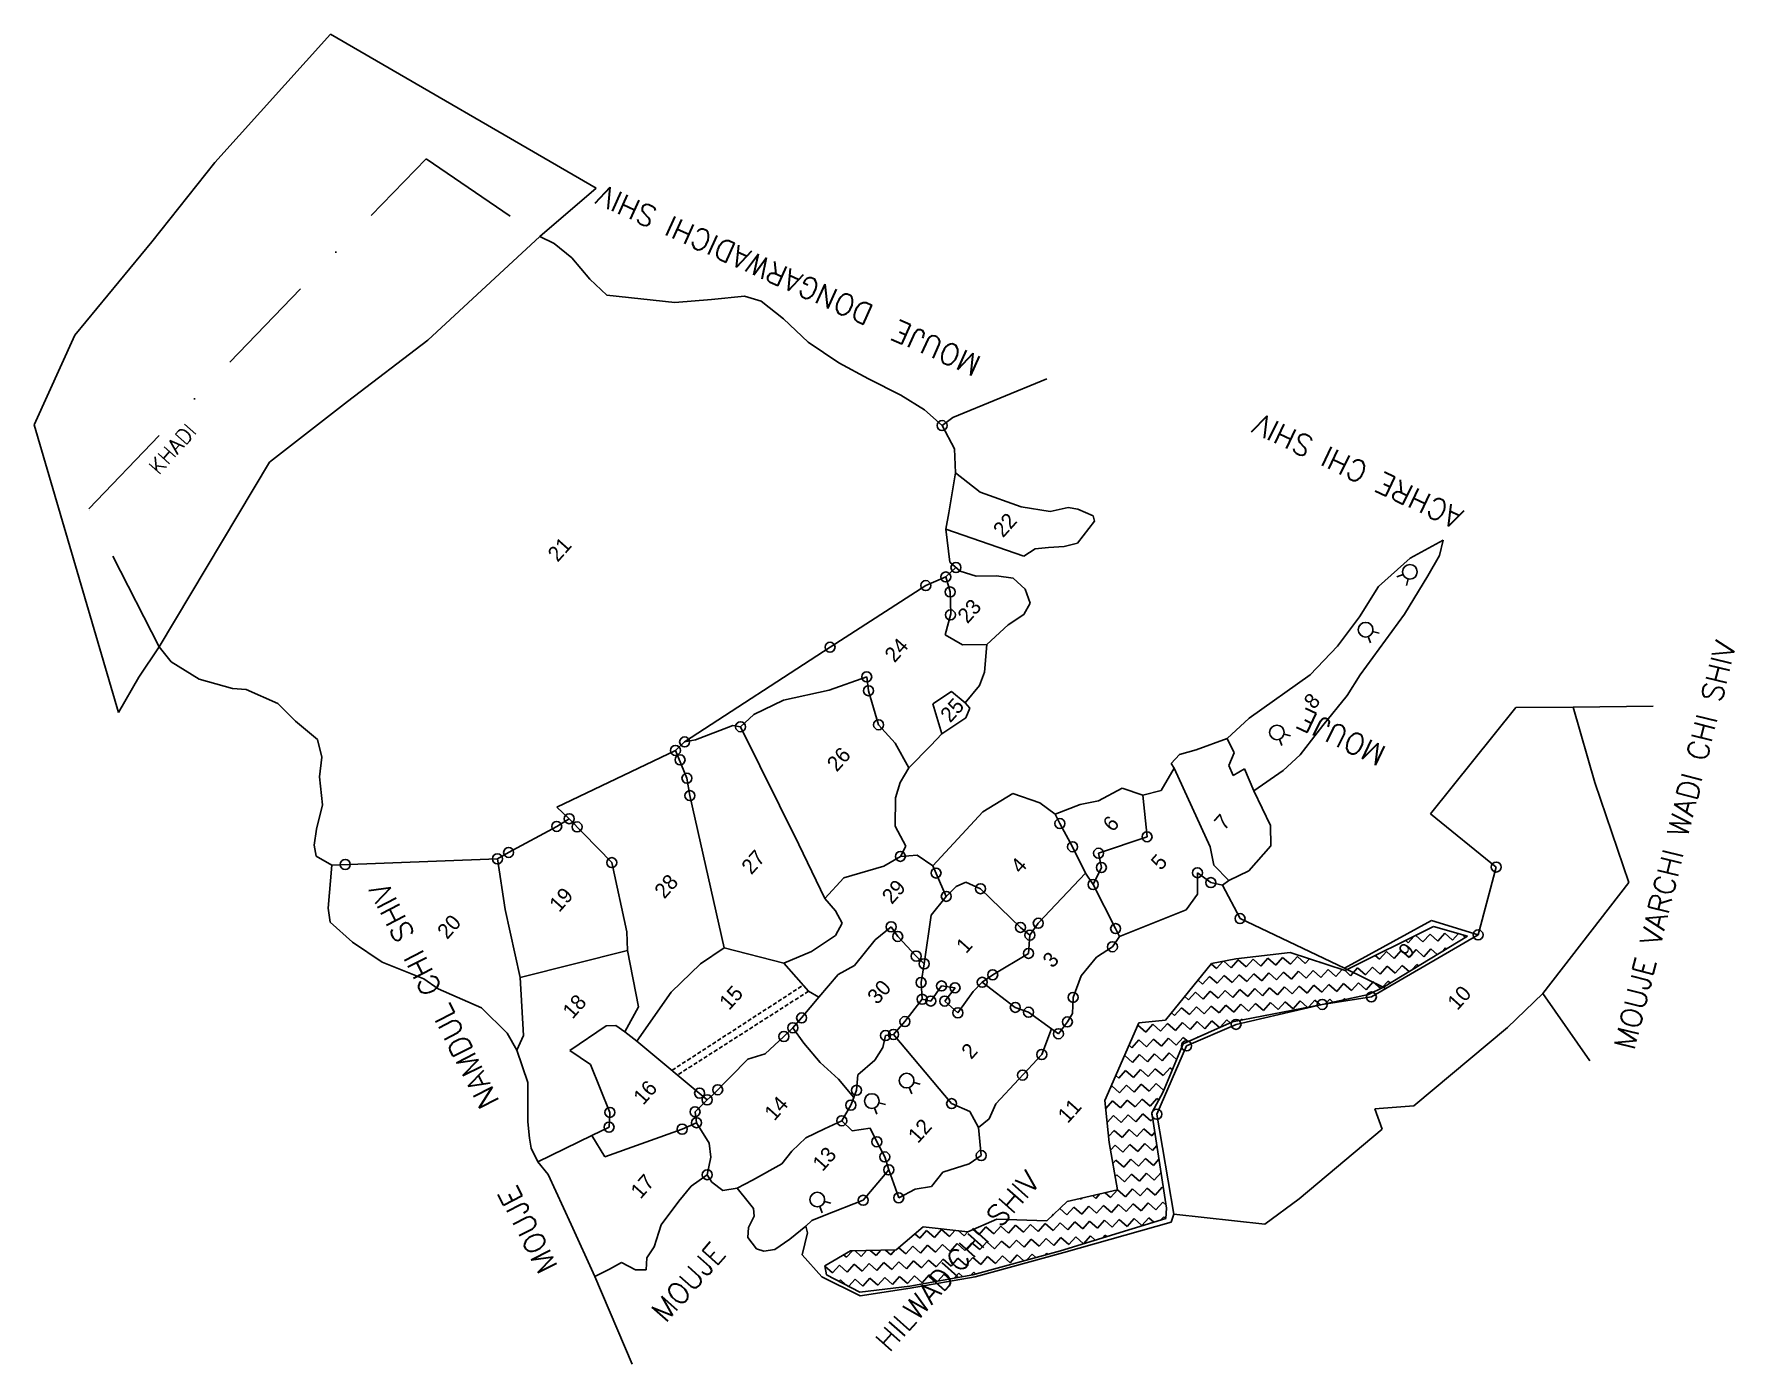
# Model space of a CAD drawing. Header units: metres. Extents: x 333142 to 335263, y 1791521 to 1793181.
import ezdxf
from ezdxf.enums import TextEntityAlignment as Align

# ---------------------------------------------------------------- set-up
doc = ezdxf.new("R2010")
doc.units = ezdxf.units.M
doc.header["$MEASUREMENT"] = 0
for name, pattern in [('DASHDOT', [25.4, 12.7, -6.35, 0, -6.35]), ('DASHED', [0.75, 0.5, -0.25]), ('DIVIDE', [31.75, 12.7, -6.35, 0, -6.35, 0, -6.35])]:
    doc.linetypes.add(name, pattern=pattern)
for name, color, linetype in [('LINE_CARTTRACK', 2, 'DASHED'), ('OFF', 1, 'Continuous'), ('POLY_HATCH', 12, 'Continuous'), ('POLY_PARCEL', 6, 'Continuous'), ('POLY_WATER', 4, 'Continuous'), ('TEXT_MAPIN', 7, 'Continuous'), ('TEXT_MAPOUT', 7, 'Continuous'), ('TEXT_PARCEL', 7, 'Continuous'), ('V_BOUND_LINE', 7, 'Continuous'), ('V_BOUND_STREAM_LINE', 7, 'DASHDOT'), ('V_DIVIDE_LINE', 7, 'DIVIDE')]:
    doc.layers.add(name, color=color, linetype=linetype)
doc.styles.get("Standard").update_dxf_attribs({"font": 'simplex.shx'})
doc.styles.add('TEXT_MAP', font='', dxfattribs={"height": 0.3})
doc.styles.get('TEXT_MAP').set_extended_font_data('Kruti Dev 050')

msp = doc.modelspace()

# ---------------------------------------------------------------- linework, layer by layer
for points in [[(334842, 1792503.4), (334849.8, 1792506.4)], [(334854, 1792492.7), (334856.1, 1792500.8)], [(334809.3, 1792421.1), (334806.3, 1792428.9)], [(334820, 1792433.1), (334811.9, 1792435.2)], [(334698.6, 1792293), (334695.7, 1792300.8)], [(334709.3, 1792305), (334701.3, 1792307)], [(334236.7, 1791858.6), (334233.7, 1791866.4)], [(334247.4, 1791870.6), (334239.3, 1791872.7)], [(334203.9, 1791845.1), (334195.8, 1791847.2)], [(334193.2, 1791833.1), (334190.2, 1791840.9)], [(334125.2, 1791710.1), (334122.2, 1791717.9)], [(334135.9, 1791722.1), (334127.8, 1791724.2)]]:
    msp.add_lwpolyline(points)
for centre, radius in [((334274.7, 1792692.2), 6.24), ((334279.2, 1792503.3), 6.24), ((334292, 1792515.1), 6.24), ((334858.4, 1792509.7), 9.13), ((334254.3, 1792492.6), 6.24), ((334284.7, 1792484.6), 6.24), ((334285.1, 1792456), 6.24), ((334803.1, 1792437.5), 9.13), ((334134.8, 1792415.6), 6.24), ((334180.6, 1792378.7), 6.24), ((334182.8, 1792361.4), 6.24), ((334023.2, 1792316.4), 6.24), ((334195.4, 1792318.9), 6.24), ((334692.4, 1792309.3), 9.13), ((333941.9, 1792286.9), 6.24), ((333953.4, 1792297.5), 6.24), ((333947.7, 1792275.1), 6.24), ((333956.3, 1792252.2), 6.24), ((333960, 1792230.5), 6.24), ((333809.4, 1792201.7), 6.24), ((333793.8, 1792192.1), 6.24), ((333819.2, 1792191.5), 6.24), ((334421.7, 1792195.6), 6.24), ((334530.4, 1792179.2), 6.24), ((333733.8, 1792159.6), 6.24), ((334437.5, 1792166.7), 6.24), ((334469.9, 1792158.6), 6.24), ((333529.9, 1792144.6), 6.24), ((333719.8, 1792151.6), 6.24), ((333862.5, 1792146.9), 6.24), ((334222.6, 1792154.7), 6.24), ((334473.4, 1792140.8), 6.24), ((334593.3, 1792134.3), 6.24), ((334966.1, 1792141.4), 6.24), ((334267.1, 1792133.9), 6.24), ((334322.6, 1792114.4), 6.24), ((334463.2, 1792119.6), 6.24), ((334610, 1792121.9), 6.24), ((334279.9, 1792104.8), 6.24), ((334394.7, 1792071.3), 6.24), ((334646.4, 1792077.1), 6.24), ((334211.1, 1792066.8), 6.24), ((334219.3, 1792054.8), 6.24), ((334372.4, 1792066.1), 6.24), ((334384.2, 1792056.5), 6.24), ((334491.2, 1792064.5), 6.24), ((334943.5, 1792056.7), 6.24), ((334242.3, 1792030.3), 6.24), ((334382.6, 1792033.7), 6.24), ((334487.2, 1792041.9), 6.24), ((334252.4, 1792020.6), 6.24), ((334337.8, 1792006.9), 6.24), ((334248.4, 1791997.3), 6.24), ((334274, 1791993), 6.24), ((334290.8, 1791990.8), 6.24), ((334324.8, 1791997.6), 6.24), ((334249.8, 1791976.4), 6.24), ((334260.5, 1791974.2), 6.24), ((334277.9, 1791974.1), 6.24), ((334366, 1791966.3), 6.24), ((334438.1, 1791978.8), 6.24), ((334749, 1791970), 6.24), ((334810.3, 1791979.3), 6.24), ((334099.4, 1791953.2), 6.24), ((334228.3, 1791948.6), 6.24), ((334294.4, 1791959.5), 6.24), ((334382.6, 1791960.2), 6.24), ((334431, 1791948.2), 6.24), ((334641.4, 1791945.1), 6.24), ((334077.3, 1791930), 6.24), ((334088.4, 1791940.9), 6.24), ((334204.1, 1791931.2), 6.24), ((334214, 1791932.5), 6.24), ((334419.8, 1791933.4), 6.24), ((334399, 1791907.5), 6.24), ((334579.6, 1791918.3), 6.24), ((334375.1, 1791881.8), 6.24), ((333972.1, 1791859.3), 6.24), ((333994.7, 1791863.5), 6.24), ((334167.9, 1791862.8), 6.24), ((334230.4, 1791874.9), 9.13), ((333981.5, 1791850.9), 6.24), ((334160.8, 1791844.3), 6.24), ((334187, 1791849.4), 9.13), ((334286.6, 1791846.2), 6.24), ((333859.1, 1791816.8), 6.24), ((333860.2, 1791835.3), 6.24), ((333966.4, 1791836.1), 6.24), ((333968.2, 1791822.4), 6.24), ((334149.5, 1791824.8), 6.24), ((334542.6, 1791833), 6.24), ((333950.3, 1791814.3), 6.24), ((334193.2, 1791798.6), 6.24), ((334203.1, 1791779.7), 6.24), ((334323.5, 1791781.4), 6.24), ((333981.6, 1791757.5), 6.24), ((334208.1, 1791763.6), 6.24), ((334118.9, 1791726.5), 9.13), ((334176.2, 1791725.6), 6.24), ((334220.5, 1791728.7), 6.24)]:
    msp.add_circle(centre, radius)
at = {"layer": 'LINE_CARTTRACK', "ltscale": 10}
for p, q in [((333937.9, 1791887.9), (334101.3, 1791994)), ((334108, 1791986.4), (333944.8, 1791882.1))]:
    msp.add_line(p, q, dxfattribs=at)
at = {"layer": 'OFF'}
for p, q in [((333511.6, 1793180.7), (333843.1, 1792988.5)), ((333247.1, 1792334.1), (333141.6, 1792693))]:
    msp.add_line(p, q, dxfattribs=at)
at = {"layer": 'POLY_HATCH'}
for p, q in [((334887.7, 1792067.1), (334777.4, 1792012.1)), ((334930.2, 1792055.3), (334887.7, 1792067.1)), ((334708.8, 1792034.8), (334641.1, 1792026.8)), ((334777.4, 1792012.1), (334708.8, 1792034.8)), ((334825.5, 1791991.5), (334930.2, 1792055.3)), ((334610.9, 1792020.9), (334553.3, 1791950.3)), ((334641.1, 1792026.8), (334610.9, 1792020.9)), ((334777.4, 1792012.1), (334777.4, 1792012.1)), ((334749, 1791970), (334806.6, 1791982.2)), ((334806.6, 1791982.2), (334825.5, 1791991.5)), ((334553.3, 1791950.3), (334520, 1791947)), ((334637.2, 1791948.3), (334749, 1791970)), ((334520, 1791947), (334477.9, 1791850.3)), ((334575.6, 1791921), (334637.2, 1791948.3)), ((334550.7, 1791861.1), (334575.6, 1791921)), ((334477.9, 1791850.3), (334483.3, 1791797.9)), ((334536.5, 1791834.8), (334550.7, 1791861.1)), ((334554.7, 1791715.7), (334536.5, 1791834.8)), ((334483.3, 1791797.9), (334493.6, 1791738.8)), ((334493.6, 1791738.8), (334430.6, 1791724.1)), ((334430.6, 1791724.1), (334405.3, 1791700.1)), ((334343.1, 1791701.9), (334306.6, 1791686.4)), ((334405.3, 1791700.1), (334343.1, 1791701.9)), ((334422.3, 1791662.6), (334553.7, 1791702.9)), ((334553.7, 1791702.9), (334554.7, 1791715.7)), ((334554.7, 1791715.7), (334554.7, 1791715.7)), ((334251, 1791692.3), (334217.5, 1791663.8)), ((334306.6, 1791686.4), (334251, 1791692.3)), ((334160.4, 1791662.7), (334128.4, 1791644)), ((334217.5, 1791663.8), (334160.4, 1791662.7)), ((334313.2, 1791632.8), (334422.3, 1791662.6)), ((334128.4, 1791644), (334130.4, 1791632.8)), ((334130.4, 1791632.8), (334172.2, 1791610.9)), ((334234.3, 1791618.5), (334313.2, 1791632.8)), ((334172.2, 1791610.9), (334234.3, 1791618.5))]:
    msp.add_line(p, q, dxfattribs=at)
at = {"layer": 'POLY_HATCH', "linetype": 'Continuous'}
for p, q in [((334865.7, 1792056.1), (334874.7, 1792048)), ((334874.7, 1792048), (334883.5, 1792057.8)), ((334883.5, 1792057.8), (334893.2, 1792049.1)), ((334893.2, 1792049.1), (334901.9, 1792058.9)), ((334901.9, 1792058.9), (334911.7, 1792050.1)), ((334911.7, 1792050.1), (334919.1, 1792058.4)), ((334923.6, 1792057.1), (334927.5, 1792053.6)), ((334820.3, 1792026.4), (334829.1, 1792036.1)), ((334829.1, 1792036.1), (334838.8, 1792027.4)), ((334838.8, 1792027.4), (334847.5, 1792037.2)), ((334847.5, 1792037.2), (334857.3, 1792028.5)), ((334853.1, 1792049.8), (334856.3, 1792047)), ((334856.3, 1792047), (334863.3, 1792054.9)), ((334857.3, 1792028.5), (334866, 1792038.3)), ((334866, 1792038.3), (334875.8, 1792029.5)), ((334875.8, 1792029.5), (334884.5, 1792039.3)), ((334884.5, 1792039.3), (334892.4, 1792032.3)), ((334899.8, 1792036.8), (334903, 1792040.4)), ((334903, 1792040.4), (334904.1, 1792039.4)), ((334610.5, 1792020.5), (334617, 1792014.7)), ((334617, 1792014.7), (334624.9, 1792023.7)), ((334626.3, 1792023.9), (334635.5, 1792015.8)), ((334635.5, 1792015.8), (334644.2, 1792025.6)), ((334644.2, 1792025.6), (334654, 1792016.9)), ((334654, 1792016.9), (334662.7, 1792026.6)), ((334662.7, 1792026.6), (334672.4, 1792017.9)), ((334672.4, 1792017.9), (334681.2, 1792027.7)), ((334681.2, 1792027.7), (334690.9, 1792019)), ((334690.9, 1792019), (334699.6, 1792028.7)), ((334699.6, 1792028.7), (334709.4, 1792020)), ((334709.4, 1792020), (334718.1, 1792029.8)), ((334718.1, 1792029.8), (334727.9, 1792021.1)), ((334727.9, 1792021.1), (334733, 1792026.8)), ((334746.1, 1792022.4), (334746.4, 1792022.1)), ((334746.4, 1792022.1), (334746.5, 1792022.3)), ((334747.4, 1792003.7), (334756.2, 1792013.4)), ((334756.2, 1792013.4), (334765.9, 1792004.7)), ((334765.9, 1792004.7), (334773.6, 1792013.3)), ((334784.4, 1792005.8), (334793.1, 1792015.5)), ((334793.1, 1792015.5), (334802.9, 1792006.8)), ((334802.9, 1792006.8), (334811.6, 1792016.6)), ((334811.6, 1792016.6), (334821.4, 1792007.9)), ((334815.2, 1792030.9), (334820.3, 1792026.4)), ((334821.4, 1792007.9), (334830.1, 1792017.7)), ((334830.1, 1792017.7), (334839.9, 1792008.9)), ((334839.9, 1792008.9), (334848.6, 1792018.7)), ((334848.6, 1792018.7), (334857.3, 1792010.9)), ((334861.4, 1792013.4), (334867.1, 1792019.8)), ((334867.1, 1792019.8), (334869, 1792018)), ((334594, 1792000.2), (334599.6, 1791995.2)), ((334599.6, 1791995.2), (334608.3, 1792005)), ((334608.3, 1792005), (334618, 1791996.3)), ((334618, 1791996.3), (334626.8, 1792006)), ((334626.8, 1792006), (334636.5, 1791997.3)), ((334636.5, 1791997.3), (334645.2, 1792007.1)), ((334645.2, 1792007.1), (334655, 1791998.4)), ((334655, 1791998.4), (334663.7, 1792008.1)), ((334663.7, 1792008.1), (334673.5, 1791999.4)), ((334673.5, 1791999.4), (334682.2, 1792009.2)), ((334682.2, 1792009.2), (334692, 1792000.5)), ((334692, 1792000.5), (334700.7, 1792010.3)), ((334700.7, 1792010.3), (334710.5, 1792001.5)), ((334710.5, 1792001.5), (334719.2, 1792011.3)), ((334711.5, 1791983.1), (334720.2, 1791992.8)), ((334719.2, 1792011.3), (334729, 1792002.6)), ((334720.2, 1791992.8), (334730, 1791984.1)), ((334729, 1792002.6), (334737.7, 1792012.4)), ((334730, 1791984.1), (334738.7, 1791993.9)), ((334737.7, 1792012.4), (334747.4, 1792003.7)), ((334738.7, 1791993.9), (334748.5, 1791985.2)), ((334748.5, 1791985.2), (334757.2, 1791994.9)), ((334757.2, 1791994.9), (334767, 1791986.2)), ((334767, 1791986.2), (334775.7, 1791996)), ((334775.7, 1791996), (334785.5, 1791987.3)), ((334777.4, 1792012.1), (334784.4, 1792005.8)), ((334785.5, 1791987.3), (334794.2, 1791997.1)), ((334794.2, 1791997.1), (334804, 1791988.3)), ((334804, 1791988.3), (334812.7, 1791998.1)), ((334812.7, 1791998.1), (334822, 1791989.8)), ((334823.5, 1791990.5), (334831.2, 1791999.2)), ((334831.2, 1791999.2), (334834, 1791996.7)), ((334577.4, 1791979.9), (334582.1, 1791975.7)), ((334582.1, 1791975.7), (334590.8, 1791985.4)), ((334590.8, 1791985.4), (334600.6, 1791976.7)), ((334600.6, 1791976.7), (334609.3, 1791986.5)), ((334609.3, 1791986.5), (334619.1, 1791977.8)), ((334619.1, 1791977.8), (334627.8, 1791987.5)), ((334627.8, 1791987.5), (334637.6, 1791978.8)), ((334637.6, 1791978.8), (334646.3, 1791988.6)), ((334646.3, 1791988.6), (334656.1, 1791979.9)), ((334656.1, 1791979.9), (334664.8, 1791989.7)), ((334657.1, 1791961.4), (334665.8, 1791971.2)), ((334664.8, 1791989.7), (334674.6, 1791980.9)), ((334665.8, 1791971.2), (334675.6, 1791962.5)), ((334674.6, 1791980.9), (334683.3, 1791990.7)), ((334675.6, 1791962.5), (334684.3, 1791972.2)), ((334683.3, 1791990.7), (334693, 1791982)), ((334684.3, 1791972.2), (334694.1, 1791963.5)), ((334693, 1791982), (334701.8, 1791991.8)), ((334694.1, 1791963.5), (334702.8, 1791973.3)), ((334701.8, 1791991.8), (334711.5, 1791983.1)), ((334702.8, 1791973.3), (334712.6, 1791964.6)), ((334712.6, 1791964.6), (334721.3, 1791974.3)), ((334721.3, 1791974.3), (334730.2, 1791966.4)), ((334732.1, 1791966.8), (334739.8, 1791975.4)), ((334739.8, 1791975.4), (334746.4, 1791969.5)), ((334753.4, 1791971), (334758.3, 1791976.5)), ((334758.3, 1791976.5), (334762.3, 1791972.9)), ((334775, 1791975.5), (334776.8, 1791977.5)), ((334776.8, 1791977.5), (334778.2, 1791976.2)), ((334560.8, 1791959.6), (334564.7, 1791956.1)), ((334564.7, 1791956.1), (334573.4, 1791965.9)), ((334573.4, 1791965.9), (334583.2, 1791957.2)), ((334583.2, 1791957.2), (334591.9, 1791966.9)), ((334591.9, 1791966.9), (334601.7, 1791958.2)), ((334601.7, 1791958.2), (334610.4, 1791968)), ((334602.7, 1791939.7), (334611.4, 1791949.5)), ((334610.4, 1791968), (334620.2, 1791959.3)), ((334611.4, 1791949.5), (334620.9, 1791941.1)), ((334620.2, 1791959.3), (334628.9, 1791969.1)), ((334621.8, 1791941.5), (334629.9, 1791950.6)), ((334628.9, 1791969.1), (334638.6, 1791960.3)), ((334629.9, 1791950.6), (334634, 1791946.9)), ((334638.6, 1791960.3), (334647.4, 1791970.1)), ((334647.2, 1791950.2), (334648.4, 1791951.6)), ((334647.4, 1791970.1), (334657.1, 1791961.4)), ((334648.4, 1791951.6), (334649.5, 1791950.7)), ((334518.7, 1791943.9), (334519, 1791944.2)), ((334519, 1791944.2), (334528.8, 1791935.5)), ((334528.8, 1791935.5), (334537.5, 1791945.3)), ((334537.5, 1791945.3), (334547.3, 1791936.6)), ((334547.3, 1791936.6), (334556, 1791946.3)), ((334556, 1791946.3), (334565.7, 1791937.6)), ((334565.7, 1791937.6), (334574.5, 1791947.4)), ((334566.8, 1791919.1), (334575.5, 1791928.9)), ((334574.5, 1791947.4), (334584.2, 1791938.7)), ((334575.5, 1791928.9), (334581.5, 1791923.6)), ((334584.2, 1791938.7), (334592.9, 1791948.5)), ((334592.8, 1791928.6), (334594, 1791930)), ((334592.9, 1791948.5), (334602.7, 1791939.7)), ((334594, 1791930), (334594.6, 1791929.4)), ((334507.9, 1791919.1), (334511.3, 1791916)), ((334511.3, 1791916), (334520.1, 1791925.7)), ((334512.4, 1791897.5), (334521.1, 1791907.3)), ((334520.1, 1791925.7), (334529.8, 1791917)), ((334521.1, 1791907.3), (334530.9, 1791898.5)), ((334529.8, 1791917), (334538.5, 1791926.8)), ((334530.9, 1791898.5), (334539.6, 1791908.3)), ((334538.5, 1791926.8), (334548.3, 1791918.1)), ((334539.6, 1791908.3), (334549.4, 1791899.6)), ((334548.3, 1791918.1), (334557, 1791927.9)), ((334549.4, 1791899.6), (334558.1, 1791909.4)), ((334557, 1791927.9), (334566.8, 1791919.1)), ((334558.1, 1791909.4), (334567.3, 1791901.1)), ((334495, 1791877.9), (334503.7, 1791887.7)), ((334501.9, 1791905.4), (334502.6, 1791906.2)), ((334502.6, 1791906.2), (334512.4, 1791897.5)), ((334503.7, 1791887.7), (334513.5, 1791879)), ((334513.5, 1791879), (334522.2, 1791888.8)), ((334522.2, 1791888.8), (334531.9, 1791880.1)), ((334531.9, 1791880.1), (334540.7, 1791889.8)), ((334540.7, 1791889.8), (334550.4, 1791881.1)), ((334550.4, 1791881.1), (334559.1, 1791890.9)), ((334559.1, 1791890.9), (334562, 1791888.3)), ((334485.1, 1791866.8), (334486.3, 1791868.2)), ((334486.3, 1791868.2), (334496, 1791859.5)), ((334491.3, 1791881.2), (334495, 1791877.9)), ((334496, 1791859.5), (334504.7, 1791869.2)), ((334504.7, 1791869.2), (334514.5, 1791860.5)), ((334514.5, 1791860.5), (334523.2, 1791870.3)), ((334523.2, 1791870.3), (334533, 1791861.6)), ((334533, 1791861.6), (334541.7, 1791871.3)), ((334541.7, 1791871.3), (334551.3, 1791862.7)), ((334478.9, 1791840.3), (334487.3, 1791849.7)), ((334487.3, 1791849.7), (334497.1, 1791841)), ((334497.1, 1791841), (334505.8, 1791850.7)), ((334505.8, 1791850.7), (334515.6, 1791842)), ((334515.6, 1791842), (334524.3, 1791851.8)), ((334524.3, 1791851.8), (334534.1, 1791843.1)), ((334534.1, 1791843.1), (334542.8, 1791852.8)), ((334542.8, 1791852.8), (334545.1, 1791850.8)), ((334480.7, 1791822.6), (334488.4, 1791831.2)), ((334488.4, 1791831.2), (334498.1, 1791822.5)), ((334498.1, 1791822.5), (334506.9, 1791832.2)), ((334506.9, 1791832.2), (334516.6, 1791823.5)), ((334516.6, 1791823.5), (334525.3, 1791833.3)), ((334525.3, 1791833.3), (334535.1, 1791824.6)), ((334535.1, 1791824.6), (334537.6, 1791827.4)), ((334482.5, 1791805), (334489.4, 1791812.7)), ((334489.4, 1791812.7), (334499.2, 1791804)), ((334499.2, 1791804), (334507.9, 1791813.8)), ((334507.9, 1791813.8), (334517.7, 1791805)), ((334517.7, 1791805), (334526.4, 1791814.8)), ((334526.4, 1791814.8), (334536.2, 1791806.1)), ((334536.2, 1791806.1), (334540.2, 1791810.6)), ((334485, 1791788.1), (334490.5, 1791794.2)), ((334490.5, 1791794.2), (334500.3, 1791785.5)), ((334500.3, 1791785.5), (334509, 1791795.3)), ((334509, 1791795.3), (334518.7, 1791786.6)), ((334518.7, 1791786.6), (334527.5, 1791796.3)), ((334527.5, 1791796.3), (334537.2, 1791787.6)), ((334537.2, 1791787.6), (334542.8, 1791793.8)), ((334487.9, 1791771.6), (334491.5, 1791775.7)), ((334491.5, 1791775.7), (334501.3, 1791767)), ((334501.3, 1791767), (334510, 1791776.8)), ((334510, 1791776.8), (334519.8, 1791768.1)), ((334519.8, 1791768.1), (334528.5, 1791777.8)), ((334520.9, 1791749.6), (334529.6, 1791759.4)), ((334528.5, 1791777.8), (334538.3, 1791769.1)), ((334529.6, 1791759.4), (334539.3, 1791750.6)), ((334538.3, 1791769.1), (334545.3, 1791777)), ((334539.3, 1791750.6), (334547.9, 1791760.2)), ((334484.9, 1791729), (334493.6, 1791738.8)), ((334490.8, 1791755.2), (334492.6, 1791757.2)), ((334492.6, 1791757.2), (334502.4, 1791748.5)), ((334493.6, 1791738.8), (334503.4, 1791730)), ((334502.4, 1791748.5), (334511.1, 1791758.3)), ((334503.4, 1791730), (334512.1, 1791739.8)), ((334511.1, 1791758.3), (334520.9, 1791749.6)), ((334512.1, 1791739.8), (334521.9, 1791731.1)), ((334521.9, 1791731.1), (334530.6, 1791740.9)), ((334530.6, 1791740.9), (334540.4, 1791732.2)), ((334540.4, 1791732.2), (334549.1, 1791741.9)), ((334549.1, 1791741.9), (334550.9, 1791740.3)), ((334430.5, 1791707.3), (334439.2, 1791717.1)), ((334439.2, 1791717.1), (334449, 1791708.4)), ((334446.8, 1791727.9), (334448, 1791726.9)), ((334448, 1791726.9), (334449.4, 1791728.5)), ((334449, 1791708.4), (334457.7, 1791718.2)), ((334457.7, 1791718.2), (334467.5, 1791709.4)), ((334462.4, 1791731.5), (334466.4, 1791727.9)), ((334466.4, 1791727.9), (334471.5, 1791733.6)), ((334467.5, 1791709.4), (334476.2, 1791719.2)), ((334476.2, 1791719.2), (334486, 1791710.5)), ((334478, 1791735.1), (334484.9, 1791729)), ((334486, 1791710.5), (334494.7, 1791720.3)), ((334494.7, 1791720.3), (334504.5, 1791711.6)), ((334504.5, 1791711.6), (334513.2, 1791721.3)), ((334513.2, 1791721.3), (334523, 1791712.6)), ((334523, 1791712.6), (334531.7, 1791722.4)), ((334531.7, 1791722.4), (334541.5, 1791713.7)), ((334541.5, 1791713.7), (334550.2, 1791723.4)), ((334550.2, 1791723.4), (334554, 1791720)), ((334376.1, 1791685.7), (334384.8, 1791695.4)), ((334384.8, 1791695.4), (334394.6, 1791686.7)), ((334394.6, 1791686.7), (334403.3, 1791696.5)), ((334403.3, 1791696.5), (334413.1, 1791687.8)), ((334411.9, 1791706.4), (334412, 1791706.3)), ((334412, 1791706.3), (334413.7, 1791708.1)), ((334413.1, 1791687.8), (334421.8, 1791697.6)), ((334421.4, 1791715.4), (334430.5, 1791707.3)), ((334421.8, 1791697.6), (334431.6, 1791688.8)), ((334431.6, 1791688.8), (334440.3, 1791698.6)), ((334440.3, 1791698.6), (334450.1, 1791689.9)), ((334450.1, 1791689.9), (334458.8, 1791699.7)), ((334458.8, 1791699.7), (334468.6, 1791691)), ((334468.6, 1791691), (334477.3, 1791700.7)), ((334477.3, 1791700.7), (334487, 1791692)), ((334487, 1791692), (334495.8, 1791701.8)), ((334495.8, 1791701.8), (334505.5, 1791693.1)), ((334505.5, 1791693.1), (334514.2, 1791702.8)), ((334514.2, 1791702.8), (334524, 1791694.1)), ((334524, 1791694.1), (334532.7, 1791703.9)), ((334532.7, 1791703.9), (334538.9, 1791698.4)), ((334547.8, 1791701.1), (334551.2, 1791704.9)), ((334551.2, 1791704.9), (334553.6, 1791702.9)), ((334240.7, 1791683.6), (334246.7, 1791678.3)), ((334246.7, 1791678.3), (334255.4, 1791688)), ((334255.4, 1791688), (334265.2, 1791679.3)), ((334265.2, 1791679.3), (334273.9, 1791689.1)), ((334273.9, 1791689.1), (334283.7, 1791680.4)), ((334283.7, 1791680.4), (334290.6, 1791688.1)), ((334295.3, 1791687.6), (334302.2, 1791681.4)), ((334302.2, 1791681.4), (334306.6, 1791686.4)), ((334313.2, 1791689.2), (334320.7, 1791682.5)), ((334320.7, 1791682.5), (334329.4, 1791692.3)), ((334321.7, 1791664), (334330.4, 1791673.8)), ((334329.4, 1791692.3), (334339.1, 1791683.6)), ((334330.4, 1791673.8), (334340.2, 1791665.1)), ((334339.1, 1791683.6), (334347.9, 1791693.3)), ((334340.2, 1791665.1), (334348.9, 1791674.8)), ((334347.9, 1791693.3), (334357.6, 1791684.6)), ((334348.9, 1791674.8), (334358.7, 1791666.1)), ((334357.6, 1791684.6), (334366.4, 1791694.4)), ((334358.7, 1791666.1), (334367.4, 1791675.9)), ((334366.4, 1791694.4), (334376.1, 1791685.7)), ((334367.4, 1791675.9), (334377.2, 1791667.2)), ((334377.2, 1791667.2), (334385.9, 1791677)), ((334385.9, 1791677), (334395.7, 1791668.2)), ((334395.7, 1791668.2), (334404.4, 1791678)), ((334404.4, 1791678), (334414.2, 1791669.3)), ((334414.2, 1791669.3), (334422.9, 1791679.1)), ((334422.9, 1791679.1), (334432.6, 1791670.3)), ((334432.6, 1791670.3), (334441.4, 1791680.1)), ((334441.4, 1791680.1), (334451.1, 1791671.4)), ((334451.1, 1791671.4), (334459.8, 1791681.2)), ((334459.8, 1791681.2), (334465.8, 1791675.9)), ((334475.3, 1791678.8), (334478.3, 1791682.2)), ((334478.3, 1791682.2), (334480.4, 1791680.4)), ((334151.8, 1791657.6), (334155.3, 1791654.5)), ((334155.3, 1791654.5), (334162.7, 1791662.7)), ((334165.7, 1791662.8), (334173.8, 1791655.6)), ((334173.8, 1791655.6), (334180.5, 1791663.1)), ((334185, 1791663.1), (334192.3, 1791656.6)), ((334192.3, 1791656.6), (334198.4, 1791663.4)), ((334204.2, 1791663.5), (334210.8, 1791657.7)), ((334210.8, 1791657.7), (334216.2, 1791663.8)), ((334220.6, 1791666.4), (334229.3, 1791658.7)), ((334229.3, 1791658.7), (334238, 1791668.5)), ((334238, 1791668.5), (334247.8, 1791659.8)), ((334247.8, 1791659.8), (334256.5, 1791669.6)), ((334256.5, 1791669.6), (334266.3, 1791660.8)), ((334266.3, 1791660.8), (334275, 1791670.6)), ((334275, 1791670.6), (334284.7, 1791661.9)), ((334284.7, 1791661.9), (334293.5, 1791671.7)), ((334285.8, 1791643.4), (334294.5, 1791653.2)), ((334293.5, 1791671.7), (334303.2, 1791663)), ((334294.5, 1791653.2), (334304.3, 1791644.5)), ((334303.2, 1791663), (334311.9, 1791672.7)), ((334304.3, 1791644.5), (334313, 1791654.2)), ((334311.9, 1791672.7), (334321.7, 1791664)), ((334313, 1791654.2), (334322.8, 1791645.5)), ((334322.8, 1791645.5), (334331.5, 1791655.3)), ((334331.5, 1791655.3), (334341.3, 1791646.6)), ((334341.3, 1791646.6), (334350, 1791656.4)), ((334350, 1791656.4), (334359.7, 1791647.6)), ((334359.7, 1791647.6), (334368.5, 1791657.4)), ((334368.5, 1791657.4), (334376.6, 1791650.1)), ((334380.4, 1791651.2), (334387, 1791658.5)), ((334387, 1791658.5), (334391.7, 1791654.2)), ((334403.6, 1791657.5), (334405.4, 1791659.5)), ((334405.4, 1791659.5), (334406.8, 1791658.3)), ((334128.5, 1791643.4), (334137.9, 1791635)), ((334137.9, 1791635), (334146.6, 1791644.7)), ((334146.6, 1791644.7), (334156.4, 1791636)), ((334156.4, 1791636), (334165.1, 1791645.8)), ((334165.1, 1791645.8), (334174.9, 1791637.1)), ((334174.9, 1791637.1), (334183.6, 1791646.8)), ((334183.6, 1791646.8), (334193.4, 1791638.1)), ((334193.4, 1791638.1), (334202.1, 1791647.9)), ((334202.1, 1791647.9), (334211.8, 1791639.2)), ((334211.8, 1791639.2), (334220.6, 1791649)), ((334220.6, 1791649), (334230.3, 1791640.2)), ((334230.3, 1791640.2), (334239.1, 1791650)), ((334231.4, 1791621.8), (334240.1, 1791631.5)), ((334239.1, 1791650), (334248.8, 1791641.3)), ((334240.1, 1791631.5), (334249.9, 1791622.8)), ((334248.8, 1791641.3), (334257.5, 1791651.1)), ((334249.9, 1791622.8), (334258.6, 1791632.6)), ((334257.5, 1791651.1), (334267.3, 1791642.4)), ((334258.6, 1791632.6), (334267.6, 1791624.6)), ((334267.3, 1791642.4), (334276, 1791652.1)), ((334269.3, 1791624.9), (334277.1, 1791633.6)), ((334276, 1791652.1), (334285.8, 1791643.4)), ((334277.1, 1791633.6), (334283.9, 1791627.5)), ((334290.2, 1791628.7), (334295.6, 1791634.7)), ((334295.6, 1791634.7), (334300.3, 1791630.5)), ((334311.1, 1791632.5), (334314.1, 1791635.8)), ((334314.1, 1791635.8), (334316.4, 1791633.7)), ((334146.2, 1791624.6), (334147.7, 1791626.2)), ((334147.7, 1791626.2), (334154.4, 1791620.2)), ((334158.1, 1791618.3), (334166.2, 1791627.3)), ((334166.2, 1791627.3), (334175.9, 1791618.6)), ((334175.9, 1791618.6), (334184.6, 1791628.4)), ((334184.6, 1791628.4), (334194.4, 1791619.6)), ((334194.4, 1791619.6), (334203.1, 1791629.4)), ((334203.1, 1791629.4), (334212.9, 1791620.7)), ((334212.9, 1791620.7), (334221.6, 1791630.5)), ((334221.6, 1791630.5), (334231.4, 1791621.8))]:
    msp.add_line(p, q, dxfattribs=at)
at = {"layer": 'POLY_PARCEL'}
for p, q in [((334282.9, 1792583.5), (334291.2, 1792633.3)), ((334279.4, 1792563), (334282.9, 1792583.5)), ((334254.3, 1792492.6), (334279.2, 1792503.3)), ((334279.2, 1792503.3), (334292, 1792515.1)), ((334279.2, 1792503.3), (334284.7, 1792484.6)), ((334134.8, 1792415.6), (334254.3, 1792492.6)), ((334284.7, 1792484.6), (334285.4, 1792457.2)), ((334285.4, 1792457.2), (334278.4, 1792431.3)), ((334278.4, 1792431.3), (334300.1, 1792418.8)), ((334300.1, 1792418.8), (334330.4, 1792419.2)), ((333953.4, 1792297.5), (334134.8, 1792415.6)), ((334180.6, 1792378.7), (334133.9, 1792362)), ((334182.8, 1792361.4), (334180.6, 1792378.7)), ((334133.9, 1792362), (334076.7, 1792349.4)), ((334195.4, 1792318.9), (334182.8, 1792361.4)), ((334286.5, 1792360.2), (334263.1, 1792345)), ((334303.4, 1792346.2), (334286.5, 1792360.2)), ((334039.6, 1792331.8), (334023.2, 1792316.4)), ((334076.7, 1792349.4), (334039.6, 1792331.8)), ((334263.1, 1792345), (334274.3, 1792307.6)), ((334013.7, 1792318.1), (333966.9, 1792300.1)), ((334023.2, 1792316.4), (334013.7, 1792318.1)), ((334013.7, 1792318.1), (334013.7, 1792318.1)), ((334096, 1792169.5), (334023.2, 1792316.4)), ((334216.1, 1792295.8), (334195.4, 1792318.9)), ((333941.9, 1792286.9), (333953.4, 1792297.5)), ((333966.9, 1792300.1), (333953.4, 1792297.5)), ((333953.4, 1792297.5), (333953.4, 1792297.5)), ((334233, 1792265), (334216.1, 1792295.8)), ((334639.1, 1792284), (334630.5, 1792301.7)), ((333794.1, 1792216), (333941.9, 1792286.9)), ((333941.9, 1792286.9), (333941.9, 1792286.9)), ((333941.9, 1792286.9), (333956.3, 1792252.2)), ((334632.4, 1792268), (334639.1, 1792284)), ((334637.9, 1792255.5), (334632.4, 1792268)), ((333956.3, 1792252.2), (333960, 1792230.5)), ((334609.3, 1792166.5), (334564.1, 1792264.8)), ((334652.2, 1792264), (334637.9, 1792255.5)), ((334663.8, 1792236.3), (334652.2, 1792264)), ((333960, 1792230.5), (334002.7, 1792040.4)), ((334530.4, 1792179.2), (334525.1, 1792231)), ((333809.4, 1792201.7), (333794.1, 1792216)), ((334421.7, 1792195.6), (334415.9, 1792207.5)), ((333733.8, 1792159.6), (333793.8, 1792192.1)), ((333793.8, 1792192.1), (333809.4, 1792201.7)), ((333862.5, 1792146.9), (333809.4, 1792201.7)), ((333809.4, 1792201.7), (333809.4, 1792201.7)), ((334437.5, 1792166.7), (334421.7, 1792195.6)), ((334128.5, 1792102.1), (334096, 1792169.5)), ((334453.6, 1792133.6), (334437.5, 1792166.7)), ((334469.9, 1792158.6), (334530.4, 1792179.2)), ((334613.8, 1792143.6), (334609.3, 1792166.5)), ((333513.1, 1792143.9), (333719.8, 1792151.6)), ((333513.1, 1792143.9), (333513.1, 1792143.9)), ((333513.1, 1792143.9), (333513.1, 1792143.9)), ((333719.8, 1792151.6), (333733.8, 1792159.6)), ((333729.6, 1792088.4), (333719.8, 1792151.6)), ((333881.5, 1792060.6), (333862.5, 1792146.9)), ((334152.2, 1792127.8), (334201.9, 1792142.4)), ((334201.9, 1792142.4), (334222.6, 1792154.7)), ((334279.9, 1792104.8), (334263.1, 1792143)), ((334463.2, 1792119.6), (334473.4, 1792140.8)), ((334473.4, 1792140.8), (334469.9, 1792158.6)), ((334632.6, 1792124.8), (334613.8, 1792143.6)), ((334128.5, 1792102.1), (334152.2, 1792127.8)), ((334152.2, 1792127.8), (334152.2, 1792127.8)), ((334152.2, 1792127.8), (334152.2, 1792127.8)), ((334292.3, 1792117.2), (334304.4, 1792122.5)), ((334304.4, 1792122.5), (334322.6, 1792114.4)), ((334453.6, 1792133.6), (334394.7, 1792071.3)), ((334463.2, 1792119.6), (334453.6, 1792133.6)), ((334491.2, 1792064.5), (334463.2, 1792119.6)), ((334593.5, 1792107.4), (334593.3, 1792134.3)), ((334593.3, 1792134.3), (334610, 1792121.9)), ((334610, 1792121.9), (334624.4, 1792118.6)), ((334141.5, 1792086.7), (334128.5, 1792102.1)), ((334261, 1792081.4), (334279.9, 1792104.8)), ((334279.9, 1792104.8), (334292.3, 1792117.2)), ((334322.6, 1792114.4), (334372.4, 1792066.1)), ((334579.1, 1792087.8), (334593.5, 1792107.4)), ((333748.4, 1792003.4), (333729.6, 1792088.4)), ((334150.1, 1792071.4), (334141.5, 1792086.7)), ((334252.4, 1792020.6), (334261, 1792081.4)), ((334496.1, 1792054.7), (334579.1, 1792087.8)), ((333882.1, 1792037.2), (333881.5, 1792060.6)), ((334111.6, 1792036), (334141.7, 1792056)), ((334141.7, 1792056), (334150.1, 1792071.4)), ((334191.1, 1792050.4), (334211.1, 1792066.8)), ((334211.1, 1792066.8), (334219.3, 1792054.8)), ((334372.4, 1792066.1), (334384.2, 1792056.5)), ((334384.2, 1792056.5), (334382.6, 1792033.7)), ((334394.7, 1792071.3), (334384.2, 1792056.5)), ((334496.1, 1792054.7), (334491.2, 1792064.5)), ((334828.2, 1791989.8), (334943.5, 1792056.7)), ((333882.1, 1792037.2), (333748.4, 1792003.4)), ((333895.9, 1791967), (333882.1, 1792037.2)), ((333973.3, 1792020.5), (334002.7, 1792040.4)), ((334002.7, 1792040.4), (334077.2, 1792021.5)), ((334077.2, 1792021.5), (334111.6, 1792036)), ((334165.3, 1792018.4), (334191.1, 1792050.4)), ((334219.3, 1792054.8), (334242.3, 1792030.3)), ((334467.4, 1792028.8), (334487.2, 1792041.9)), ((334487.2, 1792041.9), (334496.1, 1792054.7)), ((333936.7, 1791985.4), (333973.3, 1792020.5)), ((334077.2, 1792021.5), (334108, 1791986.4)), ((334144.9, 1792007.2), (334165.3, 1792018.4)), ((334242.3, 1792030.3), (334252.4, 1792020.6)), ((334252.4, 1792020.6), (334248.4, 1791997.3)), ((334382.6, 1792033.7), (334337.8, 1792006.9)), ((334448.3, 1792005.6), (334467.4, 1792028.8)), ((334828.2, 1791989.8), (334776.9, 1792015.2)), ((333748.4, 1792003.4), (333752.5, 1791931.2)), ((334121, 1791978.9), (334144.9, 1792007.2)), ((334248.4, 1791997.3), (334249.8, 1791976.4)), ((334260.5, 1791974.2), (334274, 1791993)), ((334274, 1791993), (334290.8, 1791990.8)), ((334313.4, 1791986.1), (334324.8, 1791997.6)), ((334337.8, 1792006.9), (334324.8, 1791997.6)), ((334324.8, 1791997.6), (334366, 1791966.3)), ((334438.1, 1791978.8), (334448.3, 1792005.6)), ((333893.9, 1791924.2), (333936.7, 1791985.4)), ((333936.7, 1791985.4), (333936.7, 1791985.4)), ((334099.4, 1791953.2), (334121, 1791978.9)), ((334108, 1791986.4), (334121, 1791978.9)), ((334228.3, 1791948.6), (334249.8, 1791976.4)), ((334249.8, 1791976.4), (334260.5, 1791974.2)), ((334290.8, 1791990.8), (334277.9, 1791974.1)), ((334277.9, 1791974.1), (334294.4, 1791959.5)), ((334294.4, 1791959.5), (334313.4, 1791986.1)), ((334437.3, 1791958.7), (334438.1, 1791978.8)), ((334749, 1791970), (334810.3, 1791979.3)), ((334810.3, 1791979.3), (334828.2, 1791989.8)), ((333878.7, 1791935.7), (333895.9, 1791967)), ((334088.4, 1791940.9), (334099.4, 1791953.2)), ((334366, 1791966.3), (334382.6, 1791960.2)), ((334382.6, 1791960.2), (334411.1, 1791939.7)), ((334431, 1791948.2), (334437.3, 1791958.7)), ((334641.4, 1791945.1), (334749, 1791970)), ((333752.5, 1791931.2), (333744, 1791912.8)), ((333752.5, 1791931.2), (333752.5, 1791931.2)), ((333810.2, 1791912.4), (333855.3, 1791943.4)), ((333855.3, 1791943.4), (333867.7, 1791943.7)), ((333867.7, 1791943.7), (333878.7, 1791935.7)), ((333878.7, 1791935.7), (333893.9, 1791924.2)), ((334077.3, 1791930), (334054, 1791908.4)), ((334088.4, 1791940.9), (334077.3, 1791930)), ((334102.2, 1791921.8), (334088.4, 1791940.9)), ((334200.7, 1791916.1), (334204.1, 1791931.2)), ((334204.1, 1791931.2), (334214, 1791932.5)), ((334214, 1791932.5), (334228.3, 1791948.6)), ((334286.6, 1791846.2), (334214, 1791932.5)), ((334399, 1791907.5), (334411.1, 1791939.7)), ((334411.1, 1791939.7), (334419.8, 1791933.4)), ((334419.8, 1791933.4), (334431, 1791948.2)), ((334579.6, 1791918.3), (334641.4, 1791945.1)), ((333835.9, 1791895), (333810.2, 1791912.4)), ((333893.9, 1791924.2), (333981.5, 1791850.9)), ((334054, 1791908.4), (334032.2, 1791901.7)), ((334122.7, 1791897.5), (334102.2, 1791921.8)), ((334190.9, 1791900.6), (334200.7, 1791916.1)), ((334341.8, 1791846), (334399, 1791907.5)), ((334399, 1791907.5), (334399, 1791907.5)), ((334542.6, 1791833), (334579.6, 1791918.3)), ((333860.2, 1791835.3), (333835.9, 1791895)), ((334032.2, 1791901.7), (333988.9, 1791857.7)), ((334145.2, 1791876.8), (334122.7, 1791897.5)), ((334169.6, 1791882), (334190.9, 1791900.6)), ((334164.4, 1791853.8), (334145.2, 1791876.8)), ((334167.9, 1791862.8), (334169.6, 1791882)), ((333981.5, 1791850.9), (333966.4, 1791836.1)), ((333988.9, 1791857.7), (333981.5, 1791850.9)), ((333981.5, 1791850.9), (333981.5, 1791850.9)), ((334149.5, 1791824.8), (334160.8, 1791844.3)), ((334160.8, 1791844.3), (334164.4, 1791853.8)), ((334164.4, 1791853.8), (334167.9, 1791862.8)), ((334309.1, 1791836.2), (334286.6, 1791846.2)), ((334333.5, 1791827.1), (334341.8, 1791846)), ((333859.1, 1791816.8), (333860.2, 1791835.3)), ((333968.2, 1791822.4), (333950.3, 1791814.3)), ((333966.4, 1791836.1), (333968.2, 1791822.4)), ((333968.2, 1791822.4), (333984.2, 1791796.7)), ((334149.5, 1791824.8), (334128.1, 1791814.8)), ((334162.3, 1791812.1), (334149.5, 1791824.8)), ((334319.9, 1791816.5), (334309.1, 1791836.2)), ((334319.9, 1791816.5), (334333.5, 1791827.1)), ((334564, 1791708.2), (334542.6, 1791833)), ((334542.6, 1791833), (334542.6, 1791833)), ((333837.5, 1791806.6), (333770.3, 1791773.7)), ((333837.5, 1791806.6), (333859.1, 1791816.8)), ((333853.7, 1791780), (333837.5, 1791806.6)), ((333950.3, 1791814.3), (333853.7, 1791780)), ((334104.7, 1791803.5), (334087.1, 1791786.9)), ((334128.1, 1791814.8), (334104.7, 1791803.5)), ((334184.8, 1791815.5), (334162.3, 1791812.1)), ((334193.2, 1791798.6), (334184.8, 1791815.5)), ((334323.5, 1791781.4), (334319.9, 1791816.5)), ((333984.2, 1791796.7), (333986.3, 1791779.5)), ((334087.1, 1791786.9), (334074.9, 1791770.9)), ((334203.1, 1791779.7), (334193.2, 1791798.6)), ((334208.1, 1791763.6), (334203.1, 1791779.7)), ((334308.4, 1791771.2), (334323.5, 1791781.4)), ((333986.3, 1791779.5), (333981.6, 1791757.5)), ((334074.9, 1791770.9), (334038.1, 1791750.7)), ((334176.2, 1791725.6), (334208.1, 1791763.6)), ((334208.1, 1791763.6), (334220.5, 1791728.7)), ((334261.4, 1791742.9), (334275.6, 1791760.5)), ((334275.6, 1791760.5), (334308.4, 1791771.2)), ((334038.1, 1791750.7), (334018.9, 1791740.6)), ((334220.5, 1791728.7), (334241, 1791739.3)), ((334241, 1791739.3), (334261.4, 1791742.9)), ((334127.5, 1791706.6), (334176.2, 1791725.6)), ((334104.6, 1791693.3), (334112.2, 1791700.5)), ((334112.2, 1791700.5), (334127.5, 1791706.6)), ((334564, 1791708.2), (334564, 1791708.2))]:
    msp.add_line(p, q, dxfattribs=at)
at = {"layer": 'POLY_WATER'}
for p, q in [((333367.3, 1793020.5), (333511.6, 1793180.7)), ((333288.4, 1792921.4), (333367.3, 1793020.5)), ((333772.7, 1792928), (333843.1, 1792988.5)), ((333633, 1792798.9), (333772.7, 1792928)), ((333192.6, 1792804.8), (333288.4, 1792921.4)), ((333141.6, 1792693), (333192.6, 1792804.8)), ((333532.8, 1792722.2), (333633, 1792798.9)), ((333435.6, 1792646.6), (333532.8, 1792722.2)), ((333297.8, 1792416.2), (333435.6, 1792646.6)), ((333272.3, 1792378.4), (333297.8, 1792416.2)), ((333247.1, 1792334.1), (333272.3, 1792378.4))]:
    msp.add_line(p, q, dxfattribs=at)
at = {"layer": 'V_BOUND_LINE'}
for p, q in [((333790.6, 1792919.4), (333772.7, 1792928)), ((333812.8, 1792901.6), (333790.6, 1792919.4)), ((333835.1, 1792874.9), (333812.8, 1792901.6)), ((333856.4, 1792855.1), (333835.1, 1792874.9)), ((333941, 1792845.7), (333856.4, 1792855.1)), ((333856.4, 1792855.1), (333856.4, 1792855.1)), ((333987.1, 1792849.4), (333941, 1792845.7)), ((334028.1, 1792853.6), (333987.1, 1792849.4)), ((334048.9, 1792847.4), (334028.1, 1792853.6)), ((334076.7, 1792825.3), (334048.9, 1792847.4)), ((334107.7, 1792796.2), (334076.7, 1792825.3)), ((334145.8, 1792770.4), (334107.7, 1792796.2)), ((334182.8, 1792750.4), (334145.8, 1792770.4)), ((334223, 1792730.1), (334182.8, 1792750.4)), ((334252.8, 1792711.8), (334223, 1792730.1)), ((334274.7, 1792692.2), (334252.8, 1792711.8)), ((334290.3, 1792663.3), (334274.7, 1792692.2)), ((334291.2, 1792633.3), (334290.3, 1792663.3)), ((334322, 1792609.2), (334291.2, 1792633.3)), ((334373.3, 1792590.7), (334322, 1792609.2)), ((334409.5, 1792584.9), (334373.3, 1792590.7)), ((334431.8, 1792590.1), (334409.5, 1792584.9)), ((334444.1, 1792587.9), (334431.8, 1792590.1)), ((334463.2, 1792579.7), (334444.1, 1792587.9)), ((334443.6, 1792545.6), (334464.7, 1792573)), ((334464.7, 1792573), (334463.2, 1792579.7)), ((334284.4, 1792521.9), (334279.4, 1792563)), ((334279.4, 1792563), (334376.7, 1792529.1)), ((334427, 1792541.4), (334443.6, 1792545.6)), ((334900, 1792549.1), (334858.9, 1792526.6)), ((334895.3, 1792530.2), (334900, 1792549.1)), ((334376.7, 1792529.1), (334390.9, 1792538.2)), ((334390.9, 1792538.2), (334407.4, 1792539.9)), ((334407.4, 1792539.9), (334427, 1792541.4)), ((334858.9, 1792526.6), (334819.3, 1792491.3)), ((334880.6, 1792504.6), (334895.3, 1792530.2)), ((334297.2, 1792510.4), (334284.4, 1792521.9)), ((334317.3, 1792504.1), (334297.2, 1792510.4)), ((334342.4, 1792504.8), (334317.3, 1792504.1)), ((334363.4, 1792501.7), (334342.4, 1792504.8)), ((334378.5, 1792488.2), (334363.4, 1792501.7)), ((334851.7, 1792457), (334880.6, 1792504.6)), ((334384.5, 1792470.6), (334378.5, 1792488.2)), ((334819.3, 1792491.3), (334795.6, 1792453.4)), ((334376.7, 1792456.5), (334384.5, 1792470.6)), ((334330.4, 1792419.2), (334357.1, 1792443.7)), ((334357.1, 1792443.7), (334376.7, 1792456.5)), ((334795.6, 1792453.4), (334767.9, 1792417)), ((334796.4, 1792381.3), (334851.7, 1792457)), ((333297.8, 1792416.2), (333312.9, 1792397.4)), ((334327.4, 1792384.5), (334330.4, 1792419.2)), ((334767.9, 1792417), (334734, 1792381.3)), ((333312.9, 1792397.4), (333347.5, 1792375.7)), ((333347.5, 1792375.7), (333347.5, 1792375.7)), ((333347.5, 1792375.7), (333389.2, 1792364.1)), ((334321.2, 1792367.7), (334327.4, 1792384.5)), ((334734, 1792381.3), (334657.8, 1792327)), ((334780.2, 1792355.4), (334796.4, 1792381.3)), ((333389.2, 1792364.1), (333406.5, 1792363.1)), ((333406.5, 1792363.1), (333446, 1792345.4)), ((334303.4, 1792346.2), (334321.2, 1792367.7)), ((334749.6, 1792318.1), (334780.2, 1792355.4)), ((333446, 1792345.4), (333467.7, 1792323.2)), ((334309.1, 1792339.7), (334303.4, 1792346.2)), ((334304.4, 1792327.6), (334309.1, 1792339.7)), ((334990.7, 1792340.3), (334884.2, 1792207.8)), ((335062, 1792340.9), (334990.7, 1792340.3)), ((335089.2, 1792247), (335062, 1792340.9)), ((333467.7, 1792323.2), (333467.7, 1792323.2)), ((333467.7, 1792323.2), (333495.2, 1792300.5)), ((334274.3, 1792307.6), (334304.4, 1792327.6)), ((334657.8, 1792327), (334630.5, 1792301.7)), ((334721.6, 1792281.3), (334749.6, 1792318.1)), ((333495.2, 1792300.5), (333495.2, 1792300.5)), ((333495.2, 1792300.5), (333500.8, 1792278.4)), ((334233, 1792265), (334260.8, 1792293.2)), ((334260.8, 1792293.2), (334274.3, 1792307.6)), ((334260.8, 1792293.2), (334260.8, 1792293.2)), ((334630.5, 1792301.7), (334591.8, 1792287.6)), ((333500.8, 1792278.4), (333497.9, 1792253.8)), ((333500.8, 1792278.4), (333500.8, 1792278.4)), ((334571, 1792281.8), (334560.5, 1792270.7)), ((334560.5, 1792270.7), (334564.1, 1792264.8)), ((334591.8, 1792287.6), (334571, 1792281.8)), ((334700.1, 1792261.7), (334721.6, 1792281.3)), ((333497.9, 1792253.8), (333501.5, 1792218.8)), ((334216.7, 1792227.9), (334222.2, 1792246.8)), ((334222.2, 1792246.8), (334233, 1792265)), ((334564.1, 1792264.8), (334548.1, 1792237)), ((334663.8, 1792236.3), (334700.1, 1792261.7)), ((335131.4, 1792122.1), (335089.2, 1792247)), ((334216.2, 1792192.4), (334216.7, 1792227.9)), ((334363.1, 1792233.1), (334325.7, 1792210.2)), ((334396.8, 1792221.4), (334363.1, 1792233.1)), ((334499.5, 1792239.6), (334469.9, 1792223.9)), ((334525.1, 1792231), (334499.5, 1792239.6)), ((334548.1, 1792237), (334525.1, 1792231)), ((334684.3, 1792193.4), (334663.8, 1792236.3)), ((333501.5, 1792218.8), (333493.9, 1792188.5)), ((334325.7, 1792210.2), (334263.1, 1792143)), ((334415.9, 1792207.5), (334396.8, 1792221.4)), ((334446.8, 1792219.3), (334415.9, 1792207.5)), ((334469.9, 1792223.9), (334446.8, 1792219.3)), ((334884.2, 1792207.8), (334966.1, 1792141.4)), ((333493.9, 1792188.5), (333491.3, 1792168.6)), ((334229.4, 1792167.6), (334216.2, 1792192.4)), ((334684.7, 1792168), (334684.3, 1792193.4)), ((333491.3, 1792168.6), (333493.8, 1792154.9)), ((334222.6, 1792154.7), (334229.4, 1792167.6)), ((334657.4, 1792136.6), (334684.7, 1792168)), ((333493.8, 1792154.9), (333513.1, 1792143.9)), ((333513.1, 1792143.9), (333508.6, 1792089.9)), ((333513.1, 1792143.9), (333513.1, 1792143.9)), ((334243.5, 1792156.4), (334222.6, 1792154.7)), ((334263.1, 1792143), (334243.5, 1792156.4)), ((334966.1, 1792141.4), (334943.5, 1792056.7)), ((334624.4, 1792118.6), (334632.6, 1792124.8)), ((334632.6, 1792124.8), (334657.4, 1792136.6)), ((335024.4, 1791983.7), (335131.4, 1792122.1)), ((334646.4, 1792077.1), (334624.4, 1792118.6)), ((333508.6, 1792089.9), (333508.6, 1792089.9)), ((333508.6, 1792089.9), (333511.3, 1792072.8)), ((334776.9, 1792015.2), (334646.4, 1792077.1)), ((333511.3, 1792072.8), (333511.3, 1792072.8)), ((333511.3, 1792072.8), (333539.1, 1792047.5)), ((334885.5, 1792074.6), (334776.9, 1792015.2)), ((334943.5, 1792056.7), (334885.5, 1792074.6)), ((333539.1, 1792047.5), (333576, 1792022.7)), ((333576, 1792022.7), (333628.2, 1792001.8)), ((333628.2, 1792001.8), (333645.7, 1791989.5)), ((333645.7, 1791989.5), (333645.7, 1791989.5)), ((333645.7, 1791989.5), (333699.9, 1791965.9)), ((334980.2, 1791941.1), (335024.4, 1791983.7)), ((333699.9, 1791965.9), (333699.9, 1791965.9)), ((333699.9, 1791965.9), (333699.9, 1791965.9)), ((333699.9, 1791965.9), (333731.8, 1791934.1)), ((333731.8, 1791934.1), (333744, 1791912.8)), ((334863.1, 1791843.3), (334980.2, 1791941.1)), ((333744, 1791912.8), (333757.7, 1791872.6)), ((333757.7, 1791872.6), (333757.6, 1791823.4)), ((333757.7, 1791872.6), (333757.7, 1791872.6)), ((333757.6, 1791823.4), (333757.6, 1791823.4)), ((333757.6, 1791823.4), (333760, 1791803.3)), ((334814.5, 1791839.7), (334863.1, 1791843.3)), ((334823.8, 1791814.2), (334814.5, 1791839.7)), ((333760, 1791803.3), (333761.9, 1791790.6)), ((334720.1, 1791727.6), (334823.8, 1791814.2)), ((333761.9, 1791790.6), (333770.3, 1791773.7)), ((333770.3, 1791773.7), (333783, 1791757.6)), ((333783, 1791757.6), (333811.7, 1791695.2)), ((333946.1, 1791724.5), (333961.7, 1791743.1)), ((333961.7, 1791743.1), (333981.6, 1791757.5)), ((333981.6, 1791757.5), (333987.5, 1791748.3)), ((333987.5, 1791748.3), (334000.9, 1791737.9)), ((334000.9, 1791737.9), (334018.9, 1791740.6)), ((334018.9, 1791740.6), (334032.6, 1791723.7)), ((333924.2, 1791694.8), (333946.1, 1791724.5)), ((334032.6, 1791723.7), (334039.3, 1791715.4)), ((334677.3, 1791695.9), (334720.1, 1791727.6)), ((333811.7, 1791695.2), (333841.4, 1791630.4)), ((334040.3, 1791705.9), (334033.3, 1791691.6)), ((334039.3, 1791715.4), (334040.3, 1791705.9)), ((334426.5, 1791660.4), (334560.7, 1791698.2)), ((334560.7, 1791698.2), (334564, 1791708.2)), ((334564, 1791708.2), (334677.3, 1791695.9)), ((333915.4, 1791667.4), (333924.2, 1791694.8)), ((334033.3, 1791691.6), (334032.3, 1791679.1)), ((334032.3, 1791679.1), (334043.1, 1791664.9)), ((334065.8, 1791664.1), (334084.5, 1791677.2)), ((334084.5, 1791677.2), (334104.6, 1791693.3)), ((334106.7, 1791685.1), (334100, 1791657.5)), ((334104.6, 1791693.3), (334106.7, 1791685.1)), ((333905.5, 1791638.8), (333906.3, 1791653.7)), ((333906.3, 1791653.7), (333915.4, 1791667.4)), ((334043.1, 1791664.9), (334052.3, 1791662.1)), ((334052.3, 1791662.1), (334065.8, 1791664.1)), ((334100, 1791657.5), (334124.7, 1791630)), ((334315.8, 1791630.1), (334426.5, 1791660.4)), ((333841.4, 1791630.4), (333859.6, 1791639.8)), ((333859.6, 1791639.8), (333874.8, 1791648.1)), ((333874.8, 1791648.1), (333892.3, 1791638.8)), ((333892.3, 1791638.8), (333905.5, 1791638.8)), ((334124.7, 1791630), (334172.3, 1791606.3)), ((334172.3, 1791606.3), (334234.9, 1791616.1)), ((334234.9, 1791616.1), (334315.8, 1791630.1))]:
    msp.add_line(p, q, dxfattribs=at)
at = {"layer": 'V_BOUND_STREAM_LINE', "ltscale": 10}
for p, q in [((333209.8, 1792588.2), (333630.8, 1793025.1)), ((333630.8, 1793025.1), (333772.7, 1792928)), ((333297.8, 1792416.2), (333209.8, 1792588.2))]:
    msp.add_line(p, q, dxfattribs=at)
at = {"layer": 'V_DIVIDE_LINE', "ltscale": 10}
for p, q in [((334287.9, 1792702.1), (334428.6, 1792760)), ((334274.7, 1792692.2), (334287.9, 1792702.1)), ((335062, 1792340.9), (335162.1, 1792342.1)), ((335024.4, 1791983.7), (335082.9, 1791899.7)), ((333841.4, 1791630.4), (333888.1, 1791521.3))]:
    msp.add_line(p, q, dxfattribs=at)

# ---------------------------------------------------------------- texts
at = {"layer": 'TEXT_MAPIN'}
msp.add_text('KHADI', height=18.92, rotation=48.2714, dxfattribs=at).set_placement((333297.1, 1792629.5))
at = {"layer": 'TEXT_MAPOUT'}
for s, height, rotation, p in [('  DONGARWADICHI SHIV', 26.281, 155.7029, (334224.1, 1792825.7)), ('MOUJE', 26.28, 155.7029, (334325.6, 1792776.9)), ('ACHRE CHI SHIV', 26.281, 154.4031, (334927.1, 1792585.9)), ('MOUJE VARCHI WADI CHI SHIV', 26.281, 75.9371, (335138, 1791911.7)), ('MOUJE', 26.28, 154.4031, (334830.8, 1792290.2)), ('NAMDUL CHI SHIV', 26.281, 116.9303, (333722.7, 1791848.9)), ('HILWADICHI SHIV', 26.281, 48.2714, (334208.5, 1791534.8)), ('MOUJE', 26.28, 116.9303, (333795.7, 1791643.2)), ('MOUJE', 26.28, 48.2714, (333929.3, 1791571.6))]:
    msp.add_text(s, height=height, rotation=rotation, dxfattribs=at).set_placement(p)
at = {"layer": 'TEXT_PARCEL', "style": 'TEXT_MAP'}
for s, height, p in [('22', 18.92, (334352.9, 1792568.3)), ('21', 18.92, (333797.2, 1792537.9)), ('23', 18.92, (334308.6, 1792460.9)), ('24', 18.92, (334217.5, 1792412.2)), ('25', 18.92, (334287.1, 1792337.2)), ('8', 18.9, (334736.1, 1792348.7)), ('26', 18.92, (334145.6, 1792276)), ('6', 18.9, (334485.2, 1792195.7)), ('7', 18.9, (334624.3, 1792197.6)), ('27', 18.92, (334038.9, 1792147.8)), ('4', 18.9, (334370.2, 1792143.6)), ('5', 18.9, (334545.4, 1792147.7)), ('28', 18.92, (333930.4, 1792117.5)), ('29', 18.92, (334214.2, 1792110.7)), ('19', 18.92, (333799.2, 1792100.8)), ('20', 18.92, (333659.4, 1792067)), ('1', 18.9, (334302.2, 1792043.9)), ('3', 18.9, (334410.1, 1792025.9)), ('9', 18.9, (334854, 1792037.2)), ('15', 18.92, (334011.4, 1791978.5)), ('30', 18.92, (334196, 1791985.6)), ('10', 18.92, (334919.9, 1791978.4)), ('18', 18.92, (333815.8, 1791967.6)), ('2', 18.9, (334308.6, 1791912.1)), ('16', 18.92, (333904.1, 1791860.3)), ('14', 18.92, (334067.6, 1791840.5)), ('11', 18.92, (334433.7, 1791837.4)), ('12', 18.92, (334246.7, 1791812.5)), ('13', 18.92, (334127.7, 1791777.4)), ('17', 18.92, (333900.7, 1791743.1))]:
    msp.add_text(s, height=height, rotation=48.2714, dxfattribs=at).set_placement(p, align=Align.MIDDLE)

doc.saveas('drawing.dxf')
